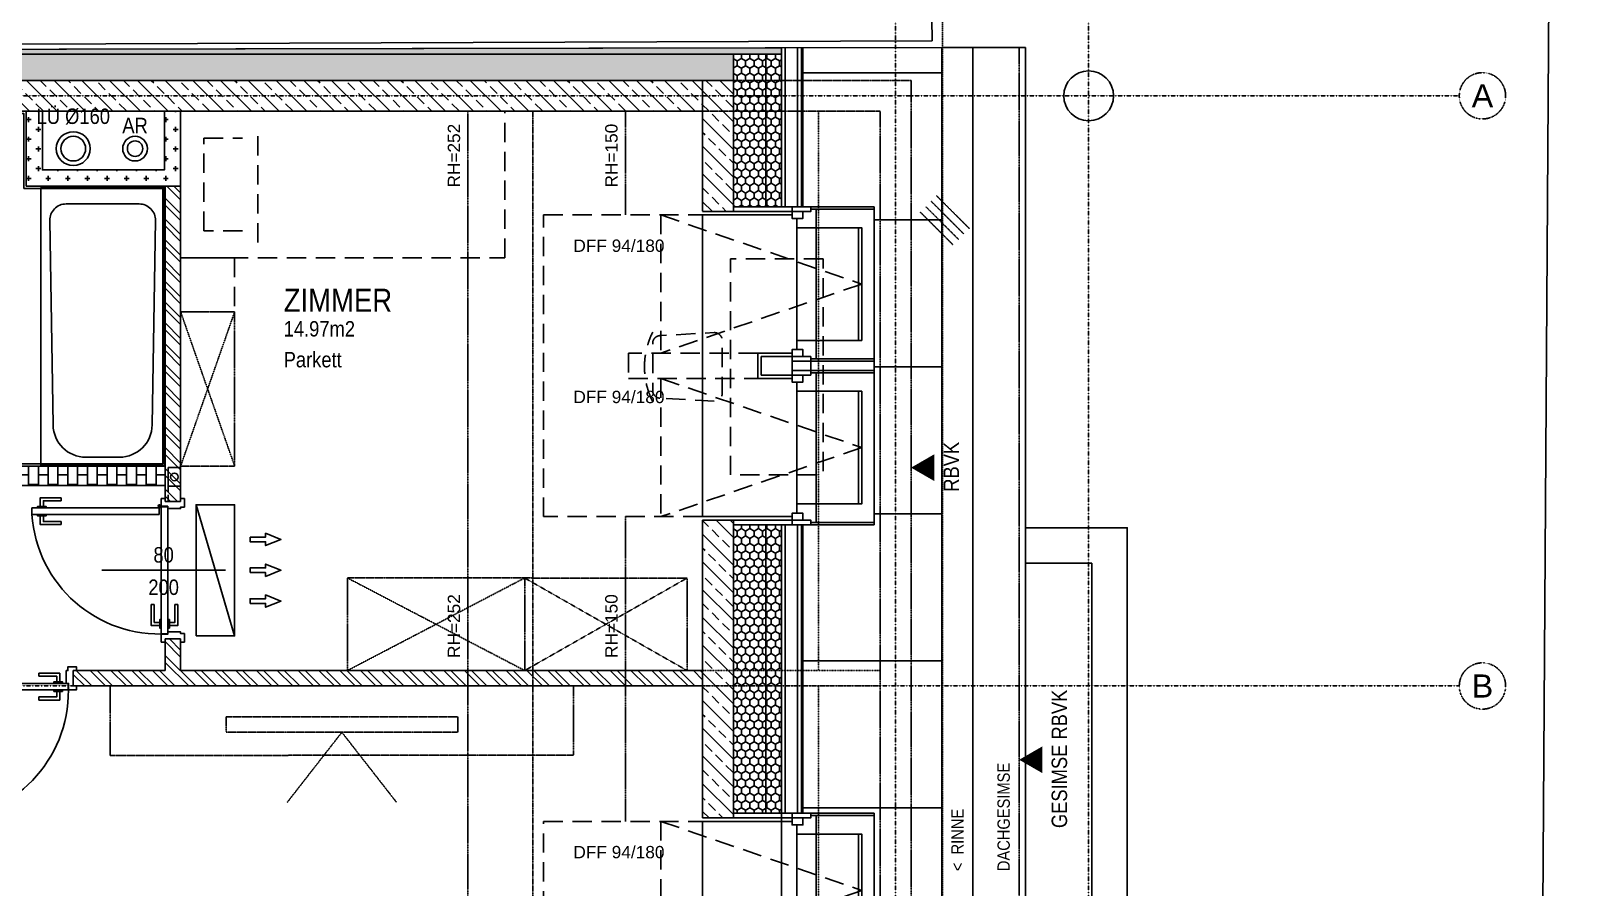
# Model space of a CAD drawing. Header units: millimetres. Extents: x -13147 to 51584, y -41547 to 69958.
# Drawn here: x 40804 to 50754, y 9335 to 14886 of the extents above; entities that cross this region are included whole.
import ezdxf
from ezdxf.enums import TextEntityAlignment as Align

# ---------------------------------------------------------------- set-up
doc = ezdxf.new("R2010")
doc.units = ezdxf.units.MM
doc.linetypes.add('HIDDEN2', pattern=[0.1875, 0.125, -0.0625])
doc.linetypes.add('STRICHPUNKT', pattern=[1, 0.5, -0.25, 0, -0.25])
for name, color, linetype in [('00-TXT---------M0', 251, 'Continuous'), ('00_HLP---------M0', 251, 'Continuous'), ('00_HLP-G00-L05-M0', 6, 'Continuous'), ('01-BFL-G00-L05-M0', 251, 'Continuous'), ('01-SYM-G00-L05-M0', 251, 'Continuous'), ('01-TXT---------M0', 251, 'Continuous'), ('01-TXT---------PP', 1, 'Continuous'), ('01-TXT-G00-L05-M0', 1, 'Continuous'), ('02-ANS-G00-L05-M0', 251, 'Continuous'), ('02-AXO-G00-L05-M0', 251, 'STRICHPUNKT'), ('02-FIL-G00-L05-LILA', 251, 'Continuous'), ('02-FIL-G00-L05-M0', 251, 'Continuous'), ('02-FIL-G00-L05-ORANGE', 251, 'Continuous'), ('02-FIL-G00-L05-STB', 251, 'Continuous'), ('02-FLI-G00-L05-M0', 251, 'Continuous'), ('02-HID---------M0', 251, 'HIDDEN2'), ('02-HID-G00-L05-M0', 251, 'HIDDEN2'), ('02-TWA---------M0', 251, 'Continuous'), ('02-TWA-G00-L05-M0', 251, 'Continuous'), ('02-TWB-G00-L05-M0', 251, 'Continuous'), ('02-WDA-G00-L05-M0', 251, 'Continuous'), ('02-ZWA---------M0', 251, 'Continuous'), ('02-ZWA-G00-L05-M0', 251, 'Continuous'), ('03-ANS-G00-L05-M0', 251, 'Continuous'), ('03-SYM-G00-L05-M0', 251, 'Continuous'), ('04-STO---------M0', 251, 'Continuous'), ('04-SYM---------EP', 251, 'Continuous'), ('04-SYM-G00-L05-EP', 251, 'Continuous'), ('04-TXT-G00-L05-M0', 251, 'Continuous'), ('05-STO--------M0', 251, 'Continuous'), ('05-SYM---------M0', 251, 'Continuous'), ('05-SYM--------M0', 251, 'Continuous'), ('05-SYM-G00-L05-M0', 251, 'Continuous'), ('05-TXT--------M0', 251, 'Continuous'), ('05-TXT-G00-L05-M0', 251, 'Continuous'), ('07-SAN---------M0', 251, 'Continuous'), ('07-SAN-G00-L05-KLIMA', 8, 'Continuous'), ('07-SAN-G00-L05-M0', 251, 'Continuous'), ('07_MOB-G00-L05-M0', 251, 'HIDDEN2'), ('09-SYM-G00-L05-GEHSTEIG', 8, 'Continuous'), ('09-VER-G00-L05-GRUNDSTÜCKSGRENZE', 161, 'Continuous')]:
    doc.layers.add(name, color=color, linetype=linetype)
doc.styles.add('ARIAL', font='arial.ttf', dxfattribs={"width": 0.85})
doc.styles.get("Standard").update_dxf_attribs({"font": 'arial.ttf'})
pattern_1 = [(135, (-38458.13, -45395.47), (-89.80256, -89.80256), []), (135, (-38458.13, -45305.67), (-89.80256, -89.80256), [63.5, -31.75])]
pattern_2 = [(90, (-38458.126, -45395.47), (-27.4963, 47.625), [31.75, -63.5]), (210, (-38458.126, -45395.47), (-27.49631, -47.624994), [31.75, -63.5]), (150, (-38458.126, -45395.47), (-54.99261, 6e-06), [-63.5, 31.75])]
pattern_3 = [(135, (-38458.13, -45395.47), (-67.35192, -67.35192), []), (135, (-38458.13, -45350.57), (-67.35192, -67.35192), [])]

# ---------------------------------------------------------------- blocks, each defined once
blk = doc.blocks.new('TÜR-80_10er-WAND')
at = {"layer": '00_HLP---------M0'}
blk.add_lwpolyline([(0.4115, -0.025), (-0.4115, -0.025), (-0.4115, -0.025), (-0.4115, 0.017), (0.4115, 0.017)], close=True, dxfattribs=at)
for points in [[(0.4, 0.017), (-0.4, 0.017)], [(-0.375, 0.017), (-0.375, 0.027), (-0.32, 0.027), (-0.32, 0.017)], [(-0.3575, 0.027), (-0.3575, 0.083), (-0.2225, 0.083)], [(-0.3375, 0.027), (-0.3375, 0.063), (-0.2225, 0.063)], [(-0.2225, 0.063), (-0.2225, 0.083)], [(-0.375, -0.025), (-0.375, -0.035), (-0.32, -0.035), (-0.32, -0.025)], [(-0.3575, -0.035), (-0.3575, -0.091), (-0.2225, -0.091)], [(-0.3375, -0.035), (-0.3375, -0.071), (-0.2225, -0.071)], [(-0.2225, -0.071), (-0.2225, -0.091)]]:
    blk.add_lwpolyline(points, dxfattribs=at)
at = {"layer": '02-ZWA---------M0'}
for points in [[(-0.445, 0.1), (-0.445, 0)], [(0.445, 0.1), (0.445, 0)]]:
    blk.add_lwpolyline(points, dxfattribs=at)
at = {"layer": '05-STO--------M0'}
for points in [[(-0.465, 0.1), (-0.465, 0.125), (-0.41, 0.125), (-0.41, 0.1), (-0.4, 0.1), (-0.4, 0.017), (-0.415, 0.017), (-0.415, -0.025), (-0.465, -0.025), (-0.465, 0)], [(0.465, 0.1), (0.465, 0.125), (0.41, 0.125), (0.41, 0.1), (0.4, 0.1), (0.4, 0.017), (0.415, 0.017), (0.415, -0.025), (0.465, -0.025), (0.465, 0)]]:
    blk.add_lwpolyline(points, dxfattribs=at)
at = {"layer": '05-SYM---------M0'}
for points in [[(0.352, -0.8085), (0.296, -0.8085), (0.296, -0.6735)], [(0.316, -0.6735), (0.296, -0.6735)], [(0.352, -0.7885), (0.316, -0.7885), (0.316, -0.6735)], [(0.414, -0.8085), (0.47, -0.8085), (0.47, -0.6735)], [(0.414, -0.7885), (0.45, -0.7885), (0.45, -0.6735)], [(0.45, -0.6735), (0.47, -0.6735)], [(0.362, -0.826), (0.352, -0.826), (0.352, -0.771), (0.362, -0.771)], [(0.404, -0.826), (0.414, -0.826), (0.414, -0.771), (0.404, -0.771)]]:
    blk.add_lwpolyline(points, dxfattribs=at)
at = {"layer": '05-SYM--------M0'}
blk.add_lwpolyline([(0.404, -0.0395), (0.404, -0.8625), (0.404, -0.8625), (0.362, -0.8625), (0.362, -0.0395)], close=True, dxfattribs=at)
for points in [[(0.41, -0.036), (0.42, -0.036)], [(0.415, -0.031), (0.415, -0.041)]]:
    blk.add_lwpolyline(points, dxfattribs=at)
blk.add_circle((0.415, -0.036), 0.01, dxfattribs=at)
blk.add_arc((0.415, -0.036), 0.8282, 176.33088, 266.33088, dxfattribs=at)
blk = doc.blocks.new('05-TXT')
at = {"layer": '05-TXT--------M0'}
blk.add_line((-0.4, 0), (0.4, 0), dxfattribs=at)
at = {"layer": '05-TXT--------M0', "color": 8, "style": 'ARIAL', "width": 0.85}
blk.add_attdef('BREITE', text='', height=0.1, dxfattribs=at).set_placement((0, 0.05), align=Align.CENTER)
blk.add_attdef('HÖHE', text='', height=0.1, rotation=360, dxfattribs=at).set_placement((0, -0.06), align=Align.TOP_CENTER)
blk = doc.blocks.new('01-SQM')
at = {"layer": '01-TXT---------M0', "color": 1, "style": 'ARIAL', "width": 0.85}
blk.add_attdef('ROOM', (0, 0), '', height=0.15, dxfattribs=at)
blk.add_attdef('AREA', text='', height=0.1, dxfattribs=at).set_placement((0, -0.06), align=Align.TOP_LEFT)
at = {"layer": '01-TXT---------PP', "color": 1, "style": 'ARIAL', "width": 0.85}
blk.add_attdef('NR', text='', height=0.15, dxfattribs=at).set_placement((-0.1173, 0), align=Align.RIGHT)
blk.add_attdef('FLOOR', text='', height=0.1, dxfattribs=at).set_placement((0, -0.26), align=Align.TOP_LEFT)
blk = doc.blocks.new('DFF_94_Doppelt')
at = {"layer": '00_HLP---------M0'}
for points in [[(0, 0.98), (0, 0.04)], [(0, 0.04), (0, -0.04)], [(0, -0.98), (0, -0.04)]]:
    blk.add_lwpolyline(points, dxfattribs=at)
at = {"layer": '02-HID---------M0'}
for points in [[(0.27, 0.9775), (-1.0302, 0.53), (0.27, 0.0825)], [(0, -0.9775), (1.03, -0.9775), (1.03, 0.9775), (0, 0.9775)], [(0.27, 0.9775), (0.27, 0.0825)], [(-0.3575, 0.0825), (0.48, 0.0825), (0.48, -0.0825), (-0.3575, -0.0825)], [(0.27, -0.0825), (-1.0302, -0.53), (0.27, -0.9775)], [(0.27, -0.0825), (0.27, -0.9775)]]:
    blk.add_lwpolyline(points, dxfattribs=at)
at = {"layer": '02-TWA---------M0'}
for points in [[(-0.2, 1), (0, 1)], [(-0.2, -1), (0, -1)]]:
    blk.add_lwpolyline(points, dxfattribs=at)
at = {"layer": '02-ZWA---------M0'}
for points in [[(-0.58, 0.9775), (0, 0.9775)], [(-0.58, 0.0825), (-0.3575, 0.0825), (-0.3575, -0.0825), (-0.58, -0.0825)], [(-0.58, -0.9775), (0, -0.9775)]]:
    blk.add_lwpolyline(points, dxfattribs=at)
blk.add_lwpolyline([(-0.58, 0.06), (-0.38, 0.06), (-0.38, -0.06), (-0.58, -0.06)], close=True, dxfattribs=at)
at = {"layer": '04-STO---------M0'}
for points in [[(-0.61, 0.955), (-0.61, 0.895), (-0.735, 0.895), (-0.735, 1.015), (-0.7, 1.015), (-0.7, 1), (-0.65, 1), (-0.65, 0.955), (-0.61, 0.955)], [(-0.58, 1), (-0.58, 1.03), (-0.7, 1.03), (-0.7, 1)], [(-0.58, 1), (-0.58, 0.955), (-0.65, 0.955), (-0.65, 1)], [(-0.61, 0.105), (-0.61, 0.165), (-0.735, 0.165), (-0.735, 0.045), (-0.7, 0.045), (-0.7, 0.06), (-0.65, 0.06), (-0.65, 0.105), (-0.61, 0.105)], [(-0.58, 0.06), (-0.58, 0.105), (-0.65, 0.105), (-0.65, 0.06)], [(-0.58, 0.06), (-0.58, 0.03), (-0.7, 0.03), (-0.7, 0.06)], [(-0.61, -0.105), (-0.61, -0.165), (-0.735, -0.165), (-0.735, -0.045), (-0.7, -0.045), (-0.7, -0.06), (-0.65, -0.06), (-0.65, -0.105), (-0.61, -0.105)], [(-0.58, -0.06), (-0.58, -0.03), (-0.7, -0.03), (-0.7, -0.06)], [(-0.58, -0.06), (-0.58, -0.105), (-0.65, -0.105), (-0.65, -0.06)], [(-0.61, -0.955), (-0.61, -0.895), (-0.735, -0.895), (-0.735, -1.015), (-0.7, -1.015), (-0.7, -1), (-0.65, -1), (-0.65, -0.955), (-0.61, -0.955)], [(-0.58, -1), (-0.58, -0.955), (-0.65, -0.955), (-0.65, -1)], [(-0.58, -1), (-0.58, -1.03), (-0.7, -1.03), (-0.7, -1)]]:
    blk.add_lwpolyline(points, close=True, dxfattribs=at)
for points in [[(-0.58, 1), (-0.2, 1), (-0.2, 1.03), (-0.58, 1.03)], [(-0.7, 0.03), (-0.7, -0.03)], [(-0.58, -1), (-0.2, -1), (-0.2, -1.03), (-0.58, -1.03)]]:
    blk.add_lwpolyline(points, dxfattribs=at)
at = {"layer": '04-SYM---------EP'}
for points in [[(-0.7, 1.03), (-1.1102, 1.03), (-1.1102, 1.015)], [(-0.735, 0.045), (-1.1102, 0.045), (-1.1102, 1.015), (-0.735, 1.015)], [(-0.735, 0.165), (-1.0302, 0.165), (-1.0302, 0.895), (-0.735, 0.895)], [(-1.0102, 0.895), (-1.0102, 0.165)], [(-0.735, 0.165), (-0.735, 0.895)], [(-0.61, 0.165), (-0.61, 0.895)], [(-0.7, 0.03), (-1.1102, 0.03), (-1.1102, 0.045)], [(-1.1102, 0.03), (-1.1102, -0.03)], [(-0.7, -0.03), (-1.1102, -0.03), (-1.1102, -0.045)], [(-0.735, -0.045), (-1.1102, -0.045), (-1.1102, -1.015), (-0.735, -1.015)], [(-0.735, -0.165), (-1.0302, -0.165), (-1.0302, -0.895), (-0.735, -0.895)], [(-1.0102, -0.895), (-1.0102, -0.165)], [(-0.735, -0.165), (-0.735, -0.895)], [(-0.61, -0.165), (-0.61, -0.895)], [(-0.7, -1.03), (-1.1102, -1.03), (-1.1102, -1.015)]]:
    blk.add_lwpolyline(points, dxfattribs=at)
blk = doc.blocks.new('03-rar')
blk.add_circle((0, 0), 0.05)
at = {"layer": '01-TXT---------M0', "color": 8, "style": 'ARIAL', "width": 0.85}
blk.add_attdef('RR', text='', height=0.1, dxfattribs=at).set_placement((0, 0.1), align=Align.CENTER)
blk = doc.blocks.new('DFF_94_Dreifach')
at = {"layer": '00_HLP---------M0'}
blk.add_lwpolyline([(0, 1.5188), (0, -1.5188)], dxfattribs=at)
at = {"layer": '02-HID---------M0'}
for points in [[(0, -1.4963), (-1.03, -1.4963), (-1.03, 1.5188), (0, 1.5188)], [(-0.27, 1.5188), (-0.27, 0.6237)], [(-0.27, 1.5188), (1.0302, 1.0712), (-0.27, 0.6237)], [(0.3575, 0.6237), (-0.48, 0.6237), (-0.48, 0.4587), (0.3575, 0.4587)], [(-0.27, 0.4587), (-0.27, -0.4363)], [(-0.27, 0.4587), (1.0302, 0.0112), (-0.27, -0.4363)], [(0.3575, -0.4363), (-0.48, -0.4363), (-0.48, -0.6013), (0.3575, -0.6013)], [(-0.27, -0.6013), (-0.27, -1.4963)], [(-0.27, -0.6013), (1.0302, -1.0488), (-0.27, -1.4963)]]:
    blk.add_lwpolyline(points, dxfattribs=at)
at = {"layer": '02-TWA---------M0'}
for points in [[(0.2, 1.5412), (0, 1.5412)], [(0.2, -1.5188), (0, -1.5188)]]:
    blk.add_lwpolyline(points, dxfattribs=at)
at = {"layer": '02-ZWA---------M0'}
for points in [[(0.58, 1.5188), (0, 1.5188)], [(0.58, 0.6237), (0.3575, 0.6237), (0.3575, 0.4587), (0.58, 0.4587)], [(0.58, -0.4363), (0.3575, -0.4363), (0.3575, -0.6013), (0.58, -0.6013)], [(0.58, -1.4963), (0, -1.4963)]]:
    blk.add_lwpolyline(points, dxfattribs=at)
for points in [[(0.58, 0.6012), (0.38, 0.6012), (0.38, 0.4812), (0.58, 0.4812)], [(0.58, -0.4588), (0.38, -0.4588), (0.38, -0.5788), (0.58, -0.5788)]]:
    blk.add_lwpolyline(points, close=True, dxfattribs=at)
at = {"layer": '04-STO---------M0'}
for points in [[(0.58, 1.5412), (0.2, 1.5412), (0.2, 1.5713), (0.58, 1.5713)], [(0.7, 0.5712), (0.7, 0.5113)], [(0.7, -0.4888), (0.7, -0.5488)], [(0.58, -1.5188), (0.2, -1.5188), (0.2, -1.5488), (0.58, -1.5488)]]:
    blk.add_lwpolyline(points, dxfattribs=at)
for points in [[(0.58, 1.5412), (0.58, 1.5713), (0.7, 1.5713), (0.7, 1.5412)], [(0.58, 1.5412), (0.58, 1.4963), (0.65, 1.4963), (0.65, 1.5412)], [(0.61, 1.4963), (0.61, 1.4363), (0.735, 1.4363), (0.735, 1.5563), (0.7, 1.5563), (0.7, 1.5412), (0.65, 1.5412), (0.65, 1.4963), (0.61, 1.4963)], [(0.61, 0.6462), (0.61, 0.7062), (0.735, 0.7062), (0.735, 0.5862), (0.7, 0.5862), (0.7, 0.6012), (0.65, 0.6012), (0.65, 0.6462), (0.61, 0.6462)], [(0.58, 0.6012), (0.58, 0.6462), (0.65, 0.6462), (0.65, 0.6012)], [(0.58, 0.6012), (0.58, 0.5712), (0.7, 0.5712), (0.7, 0.6012)], [(0.58, 0.4812), (0.58, 0.5113), (0.7, 0.5113), (0.7, 0.4812)], [(0.58, 0.4812), (0.58, 0.4362), (0.65, 0.4362), (0.65, 0.4812)], [(0.61, 0.4362), (0.61, 0.3763), (0.735, 0.3763), (0.735, 0.4962), (0.7, 0.4962), (0.7, 0.4812), (0.65, 0.4812), (0.65, 0.4362), (0.61, 0.4362)], [(0.61, -0.4138), (0.61, -0.3538), (0.735, -0.3538), (0.735, -0.4738), (0.7, -0.4738), (0.7, -0.4588), (0.65, -0.4588), (0.65, -0.4138), (0.61, -0.4138)], [(0.58, -0.4588), (0.58, -0.4138), (0.65, -0.4138), (0.65, -0.4588)], [(0.58, -0.4588), (0.58, -0.4888), (0.7, -0.4888), (0.7, -0.4588)], [(0.58, -0.5788), (0.58, -0.5488), (0.7, -0.5488), (0.7, -0.5788)], [(0.58, -0.5788), (0.58, -0.6238), (0.65, -0.6238), (0.65, -0.5788)], [(0.61, -0.6238), (0.61, -0.6837), (0.735, -0.6837), (0.735, -0.5638), (0.7, -0.5638), (0.7, -0.5788), (0.65, -0.5788), (0.65, -0.6238), (0.61, -0.6238)], [(0.58, -1.5188), (0.58, -1.4738), (0.65, -1.4738), (0.65, -1.5188)], [(0.61, -1.4738), (0.61, -1.4138), (0.735, -1.4138), (0.735, -1.5338), (0.7, -1.5338), (0.7, -1.5188), (0.65, -1.5188), (0.65, -1.4738), (0.61, -1.4738)], [(0.58, -1.5188), (0.58, -1.5488), (0.7, -1.5488), (0.7, -1.5188)]]:
    blk.add_lwpolyline(points, close=True, dxfattribs=at)
at = {"layer": '04-SYM---------EP'}
for points in [[(0.7, 1.5713), (1.1102, 1.5713), (1.1102, 1.5563)], [(0.735, 0.5862), (1.1102, 0.5862), (1.1102, 1.5563), (0.735, 1.5563)], [(0.61, 0.7062), (0.61, 1.4363)], [(0.735, 0.7062), (0.735, 1.4363)], [(0.735, 0.7062), (1.0302, 0.7062), (1.0302, 1.4363), (0.735, 1.4363)], [(1.0102, 1.4363), (1.0102, 0.7062)], [(0.7, 0.5712), (1.1102, 0.5712), (1.1102, 0.5862)], [(0.7, 0.5113), (1.1102, 0.5113), (1.1102, 0.4962)], [(1.1102, 0.5712), (1.1102, 0.5113)], [(0.735, 0.4962), (1.1102, 0.4962), (1.1102, -0.4738), (0.735, -0.4738)], [(0.61, 0.3763), (0.61, -0.3538)], [(0.735, 0.3763), (0.735, -0.3538)], [(0.735, 0.3763), (1.0302, 0.3763), (1.0302, -0.3538), (0.735, -0.3538)], [(1.0102, -0.3538), (1.0102, 0.3763)], [(0.7, -0.4888), (1.1102, -0.4888), (1.1102, -0.4738)], [(1.1102, -0.4888), (1.1102, -0.5488)], [(0.7, -0.5488), (1.1102, -0.5488), (1.1102, -0.5638)], [(0.735, -0.5638), (1.1102, -0.5638), (1.1102, -1.5338), (0.735, -1.5338)], [(0.61, -0.6837), (0.61, -1.4138)], [(0.735, -0.6837), (0.735, -1.4138)], [(0.735, -0.6837), (1.0302, -0.6837), (1.0302, -1.4138), (0.735, -1.4138)], [(1.0102, -1.4138), (1.0102, -0.6837)], [(0.7, -1.5488), (1.1102, -1.5488), (1.1102, -1.5338)]]:
    blk.add_lwpolyline(points, dxfattribs=at)
blk = doc.blocks.new('07-Badewanne')
blk.add_lwpolyline([(0, -0.8), (-1.8, -0.8), (-1.8, 0), (0, 0)], close=True)
blk.add_lwpolyline([(-0.1059, -0.6366), (-0.1059, -0.1634, 0.418658), (-0.2134, -0.0575), (-1.5385, -0.0792, 0.409076), (-1.7471, -0.2909), (-1.7471, -0.5091, 0.409783), (-1.5385, -0.7208), (-0.2134, -0.7425, 0.419369), (-0.1059, -0.6366)], format="xyb", close=True)
blk = doc.blocks.new('BETT_90')
blk.add_lwpolyline([(0, 0.95), (-0.35, 0.95), (-0.35, 1.3), (0, 1.3)], close=True)
at = {"flags": 128}
blk.add_lwpolyline([(-2.1, 0.95), (-2.1, 0), (0, 0), (0, 0.95)], close=True, dxfattribs=at)
for points in [[(-0.5, 0.85), (-0.5, 0.1)], [(-0.4, 0.775), (-0.15, 0.775), (-0.15, 0.175), (-0.4, 0.175)]]:
    blk.add_lwpolyline(points)
blk = doc.blocks.new('möbel_schreibtisch')
at = {"flags": 128}
blk.add_lwpolyline([(0, -0.1), (-0.6, -0.1), (-0.6, 1.3), (0, 1.3)], close=True, dxfattribs=at)
blk.add_lwpolyline([(-1.056, 0.8021, 0.39805), (-1.1032, 0.7521), (-1.1032, 0.4467, 0.39805), (-1.056, 0.3968), (-0.706, 0.3774, 0.430564), (-0.6532, 0.4273), (-0.6532, 0.7716, 0.430564), (-0.706, 0.8215)], format="xyb", close=True, dxfattribs=at)
blk.add_arc((-0.6532, 0.5994), 0.5031, 153.43495, 206.56505)
blk = doc.blocks.new('01-hk4')
blk.add_lwpolyline([(0, 0, 0, 0.270625, 0), (0, 0.234375, 0.270625, 0.270625, 0)], format="xyseb")
at = {"layer": '00-TXT---------M0', "color": 8, "style": 'ARIAL', "width": 0.85}
blk.add_attdef('HEIGHT', text='', height=0.1, dxfattribs=at).set_placement((0, 0.35), align=Align.CENTER)
blk = doc.blocks.new('KLIMAGERÄT')
for points in [[(-0.425, 0), (0.425, 0), (0.425, -0.25), (-0.425, -0.25), (-0.425, 0)], [(-0.215, -0.35), (-0.215, -0.45), (-0.24, -0.45), (-0.2, -0.55), (-0.2, -0.55), (-0.16, -0.45), (-0.185, -0.45), (-0.185, -0.35), (-0.215, -0.35)], [(-0.015, -0.35), (-0.015, -0.45), (-0.04, -0.45), (0, -0.55), (0, -0.55), (0.04, -0.45), (0.015, -0.45), (0.015, -0.35), (-0.015, -0.35)], [(0.215, -0.35), (0.215, -0.45), (0.24, -0.45), (0.2, -0.55), (0.2, -0.55), (0.16, -0.45), (0.185, -0.45), (0.185, -0.35), (0.215, -0.35)]]:
    blk.add_lwpolyline(points, close=True)
blk.add_lwpolyline([(-0.425, -0.25), (0.425, 0)])
blk = doc.blocks.new('07_Klimasifon')
at = {"layer": '00_HLP---------M0', "linetype": 'HIDDEN2', "ltscale": 0.3}
blk.add_lwpolyline([(0, -0.1), (0.08, -0.1), (0.08, 0), (0, 0)], close=True, dxfattribs=at)
at = {"layer": '07-SAN---------M0'}
blk.add_lwpolyline([(0, -0.22), (0.08, -0.22), (0.08, -0.1), (0, -0.1)], close=True, dxfattribs=at)
blk.add_circle((0.04, -0.16), 0.025, dxfattribs=at)

msp = doc.modelspace()

# ---------------------------------------------------------------- hatches: boundary and pattern name
at = {"layer": '02-FIL-G00-L05-LILA'}
h = msp.add_hatch(dxfattribs=at)
h.set_pattern_fill('HONEY', color=256, scale=10, angle=197.04654128, style=0)
h.set_pattern_definition(pattern_2)
h.paths.add_polyline_path([(45664.505, 14734.5294), (45664.505, 14776.2723), (35244.505, 14756.5026), (35244.505, 14734.5294)])
h = msp.add_hatch(dxfattribs=at)
h.set_pattern_fill('HONEY', color=256, scale=10, angle=197.04654128, style=0)
h.set_pattern_definition(pattern_2)
h.paths.add_polyline_path([(45354.505, 14734.5294), (35554.505, 14734.5294), (35554.505, 14564.5294), (45354.505, 14564.5294)])
h = msp.add_hatch(dxfattribs=at)
h.set_pattern_fill('HONEY', color=256, scale=10, angle=197.04654128, style=0)
h.set_pattern_definition(pattern_2)
h.paths.add_polyline_path([(45664.505, 14734.5294), (45354.505, 14734.5294), (45354.505, 14564.5294), (45354.505, 13744.5294), (45664.505, 13744.5294)])
h = msp.add_hatch(dxfattribs=at)
h.set_pattern_fill('HONEY', color=256, scale=10, angle=197.04654128, style=0)
h.set_pattern_definition(pattern_2)
h.paths.add_polyline_path([(45664.505, 11684.5294), (45354.505, 11684.5294), (45354.505, 9814.5294), (45664.505, 9814.5294)])
at = {"layer": '02-FIL-G00-L05-M0'}
h = msp.add_hatch(dxfattribs=at)
h.set_pattern_fill('ANSI31,_O', color=256, scale=300, angle=422.04654128)
h.set_pattern_definition([(1e-09, (-38458.1, -45395.5), (-2e-08, 952.5), [])])
h.paths.add_polyline_path([(46704.505, 14734.5294), (45804.505, 14734.5294), (45804.505, 13744.5294), (45854.505, 13744.5294), (46264.7396, 13744.5294), (46264.7396, 13729.5294), (46264.7396, 12759.5294), (46264.7396, 12744.5294), (46264.7396, 12684.5294), (46264.7396, 12669.5294), (46264.7396, 11699.5294), (46264.7396, 11684.5294), (45854.505, 11684.5294), (45804.505, 11684.5294), (45804.505, 9814.5294), (45854.505, 9814.5294), (46264.7396, 9814.5294), (46264.7396, 9799.5294), (46264.7396, 8829.5294), (46264.7396, 8814.5294), (46264.7396, 8754.5294), (46264.7396, 8739.5294), (46264.7396, 7769.5294), (46264.7396, 7754.5294), (46264.7396, 7694.5294), (46264.7396, 7679.5294), (46264.7396, 6709.5294), (46264.7396, 6694.5294), (45854.505, 6694.5294), (45804.505, 6694.5294), (45804.505, 4944.5293), (46704.505, 4944.5293), (46704.505, 5294.5294), (46048.3911, 5294.5294), (46048.3911, 5344.5294), (46704.505, 5344.5294)])
at = {"layer": '02-FIL-G00-L05-ORANGE'}
h = msp.add_hatch(dxfattribs=at)
h.set_pattern_fill('CROSS', color=256, scale=10, angle=197.04654128, style=0)
h.set_pattern_definition([(90, (-38458.126, -45395.47), (-63.5, 63.5), [31.75, -95.25]), (180, (-38442.25, -45379.596), (-63.5, -63.5), [31.75, -95.25])])
h.paths.add_polyline_path([(41774.505, 14364.5294), (41669.505, 14364.5294), (41669.505, 13979.5294), (40879.505, 13979.5294), (40879.505, 14364.5294), (40774.505, 14364.5294), (40774.505, 13874.5294), (41774.505, 13874.5294)])
h = msp.add_hatch(dxfattribs=at)
h.set_pattern_fill('ANSI32', color=256, scale=10, angle=197.04654128, style=0)
h.set_pattern_definition(pattern_3)
h.paths.add_polyline_path([(41774.505, 13874.5294), (41674.505, 13874.5294), (41674.505, 11834.5294), (41774.505, 11834.5294)])
h = msp.add_hatch(dxfattribs=at)
h.set_pattern_fill('BRICK', color=256, scale=10, angle=197.04654128, style=0)
h.set_pattern_definition([(90, (-38458.126, -45395.47), (-63.5, -1e-09), []), (180, (-38458.13, -45395.47), (3e-09, -127), [63.5, -63.5]), (180, (-38458.13, -45331.97), (3e-09, -127), [-63.5, 63.5])])
h.paths.add_polyline_path([(41674.505, 11939.5294), (41674.505, 12064.5294), (40724.505, 12064.5294), (40724.505, 11939.5294)])
h = msp.add_hatch(dxfattribs=at)
h.set_pattern_fill('ANSI32', color=256, scale=10, angle=197.04654128, style=0)
h.set_pattern_definition(pattern_3)
h.paths.add_polyline_path([(45154.505, 10739.5294), (41774.505, 10739.5294), (41774.505, 10944.5294), (41674.505, 10944.5294), (41674.505, 10739.5294), (41079.5049, 10739.5294), (41079.5049, 10639.5294), (45154.505, 10639.5294)])
at = {"layer": '02-FIL-G00-L05-STB'}
h = msp.add_hatch(dxfattribs=at)
h.set_pattern_fill('ANSI33', color=256, scale=20, angle=197.04654128, style=0)
h.set_pattern_definition(pattern_1)
h.paths.add_polyline_path([(45154.505, 14564.5294), (35754.505, 14564.5294), (35754.505, 14364.5294), (45154.5119, 14364.5294)])
h = msp.add_hatch(dxfattribs=at)
h.set_pattern_fill('ANSI33', color=256, scale=20, angle=197.04654128, style=0)
h.set_pattern_definition(pattern_1)
h.paths.add_polyline_path([(45354.505, 14564.5294), (45154.505, 14564.5294), (45154.505, 13714.5294), (45354.505, 13714.5294), (45354.505, 13744.5294)])
h = msp.add_hatch(dxfattribs=at)
h.set_pattern_fill('ANSI33', color=256, scale=20, angle=197.04654128, style=0)
h.set_pattern_definition(pattern_1)
h.paths.add_polyline_path([(45354.505, 11714.5294), (45154.505, 11714.5294), (45154.505, 9784.5294), (45354.505, 9784.5294), (45354.505, 9814.5294)])

# ---------------------------------------------------------------- linework, layer by layer
msp.add_circle((47654.505, 14464.5282), 161.4698)
at = {"layer": '00_HLP-G00-L05-M0', "linetype": 'HIDDEN2', "ltscale": 2}
msp.add_lwpolyline([(44054.8338, 5619.5293), (44054.505, 14364.5294)], dxfattribs=at)
at = {"layer": '01-BFL-G00-L05-M0', "linetype": 'HIDDEN2', "ltscale": 3}
msp.add_lwpolyline([(47004.813, 48104.8488), (46894.8267, 32955.0287), (46707.8509, 14965.0097), (46704.501, -15548.7947), (46711.9124, -21613.8857)], dxfattribs=at)
at = {"layer": '02-ANS-G00-L05-M0'}
for p, q in [((46904.4989, 14778.2454), (47244.4989, 14778.2454)), ((47244.4989, 14778.2454), (47244.505, 5544.5294))]:
    msp.add_line(p, q, dxfattribs=at)
for points in [[(45664.505, 14776.2723), (46704.4989, 14778.2454)], [(46704.505, 4894.5293), (46704.4989, 14778.2454)], [(46704.4989, 14778.2454), (46904.4989, 14778.2454), (46904.505, 5544.5294)]]:
    msp.add_lwpolyline(points, dxfattribs=at)
at = {"layer": '02-ANS-G00-L05-M0', "color": 253}
for points in [[(47244.501, 11664.529), (47904.505, 11664.529), (47904.505, 5584.5294)], [(47674.505, 5584.5294), (47674.505, 11434.529), (47244.5011, 11434.529)]]:
    msp.add_lwpolyline(points, dxfattribs=at)
at = {"layer": '02-AXO-G00-L05-M0'}
for points in [[(46404.5034, 16928.2275), (46404.5034, -17999.2142)], [(47654.505, 16928.2275), (47654.505, -17999.2142)], [(16365.2412, 14464.5282), (50054.505, 14464.5282)], [(46810.5649, 13534.5517), (46598.4329, 13746.6837)], [(46810.5649, 13534.5517), (46598.4329, 13746.6837)], [(46845.9203, 13569.907), (46633.7882, 13782.0391)], [(46881.2756, 13605.2624), (46669.1436, 13817.3944)], [(46775.2096, 13499.1963), (46563.0775, 13711.3284)], [(16441.8735, 10639.5294), (50054.505, 10639.5294)]]:
    msp.add_lwpolyline(points, dxfattribs=at)
for centre in [(50204.505, 14464.5282), (50204.505, 10639.5294)]:
    msp.add_circle(centre, 150, dxfattribs=at)
at = {"layer": '02-FLI-G00-L05-M0'}
msp.add_lwpolyline([(39814.505, 12079.5294), (39139.505, 12079.5294), (39139.505, 14349.5294), (40759.505, 14349.5294), (40759.505, 13864.5294), (41659.505, 13864.653), (41659.505, 12079.5294), (40745.4564, 12079.5294)], dxfattribs=at)
at = {"layer": '02-HID-G00-L05-M0'}
for p, q in [((47204.4989, 14778.2454), (47204.505, 5544.5294)), ((46304.5054, 14364.5294), (45154.505, 14364.5294)), ((46304.5054, 5344.5293), (46304.5054, 14364.5294))]:
    msp.add_line(p, q, dxfattribs=at)
at = {"layer": '02-HID-G00-L05-M0', "ltscale": 0.5}
for p, q in [((45904.505, 14364.5294), (45904.505, 10739.5294)), ((46304.5054, 10739.5294), (45154.505, 10739.5294)), ((45154.505, 10639.5294), (46304.5054, 10639.5294)), ((45904.505, 10639.5294), (45904.505, 5569.5293))]:
    msp.add_line(p, q, dxfattribs=at)
at = {"layer": '02-HID-G00-L05-M0'}
for points in [[(46504.505, 5144.529), (46504.505, 14564.5294), (34404.505, 14564.5294), (34404.505, 2954.5294), (35554.505, 2954.5294)], [(43634.5103, 5342.9765), (43634.5058, 14364.5294)], [(44654.505, 13692.0294), (44654.505, 14364.5294)], [(44654.505, 9762.0294), (44654.505, 11737.0294)]]:
    msp.add_lwpolyline(points, dxfattribs=at)
at = {"layer": '02-TWA-G00-L05-M0'}
for p, q in [((35554.505, 14564.5294), (45354.505, 14564.5294)), ((35754.505, 14364.5294), (45154.505, 14364.5294))]:
    msp.add_line(p, q, dxfattribs=at)
for points in [[(45154.505, 13717.0294), (45154.505, 14564.5294)], [(45354.505, 14564.5294), (45354.505, 13717.0294)], [(45154.505, 9784.5294), (45154.505, 11714.5294)], [(45354.505, 11714.5294), (45354.505, 9784.5294)]]:
    msp.add_lwpolyline(points, dxfattribs=at)
at = {"layer": '02-TWB-G00-L05-M0'}
msp.add_lwpolyline([(46894.8267, 32955.0287), (46707.8509, 14965.0097), (46639.3671, 14964.5401), (46640.3291, 14820.9604), (34152.495, 14774.7829)], dxfattribs=at)
at = {"layer": '02-WDA-G00-L05-M0'}
msp.add_line((35244.505, 14734.5294), (45664.505, 14734.5294), dxfattribs=at)
msp.add_lwpolyline([(45664.505, 14734.5294), (45664.505, 14776.2723), (35244.505, 14756.5026), (35244.505, 14734.5294)], close=True, dxfattribs=at)
for points in [[(45354.505, 14564.5294), (45354.505, 14734.5294)], [(45564.505, 14734.5294), (45564.505, 13744.5294)], [(45664.505, 14734.5294), (45664.505, 13744.5294)], [(45689.505, 14776.3197), (45689.505, 13744.5294)], [(45769.505, 14776.4715), (45769.505, 13744.5294)], [(45794.505, 14776.5189), (45794.505, 13744.5294)], [(45564.505, 11684.5294), (45564.505, 9814.5294)], [(45664.505, 11684.5294), (45664.505, 9814.5294)], [(45689.505, 11684.5294), (45689.505, 9814.5294)], [(45769.505, 11684.5294), (45769.505, 9814.5294)], [(45794.505, 11684.5294), (45794.505, 9814.5294)], [(45664.505, 6694.5294), (45664.505, 9894.5293)]]:
    msp.add_lwpolyline(points, dxfattribs=at)
at = {"layer": '02-ZWA-G00-L05-M0'}
for p, q in [((41674.505, 11834.5294), (41674.505, 13879.5294)), ((41774.505, 11834.5294), (41774.505, 13879.5294)), ((41674.505, 11939.5294), (40724.505, 11939.5294))]:
    msp.add_line(p, q, dxfattribs=at)
for points in [[(45804.505, 14776.5379), (45804.505, 13744.5294)], [(40774.505, 14364.5294), (40774.505, 13879.5294), (41774.505, 13879.5294), (41774.505, 14364.5294)], [(40879.505, 14364.5294), (40879.505, 13984.5294), (41669.505, 13984.5294), (41669.505, 14364.5294)], [(40724.505, 12064.5294), (41674.505, 12064.5294)], [(45804.505, 11684.5294), (45804.505, 9814.5294)], [(41674.505, 10739.5294), (41674.505, 10944.5294)], [(41774.505, 10739.5294), (41774.505, 10944.5294)], [(41674.505, 10739.5294), (41079.5049, 10739.5294)], [(45154.505, 10739.5294), (41774.505, 10739.5294)], [(45154.505, 10639.5294), (41079.5049, 10639.5294)]]:
    msp.add_lwpolyline(points, dxfattribs=at)
at = {"layer": '03-ANS-G00-L05-M0'}
msp.add_lwpolyline([(40879.505, 14364.5294), (40879.505, 13984.5294), (41669.505, 13984.5294), (41669.505, 14364.5294)], close=True, dxfattribs=at)
at = {"layer": '03-SYM-G00-L05-M0'}
for centre, radius in [((41079.505, 14122.0294), 110), ((41479.505, 14122.0294), 80)]:
    msp.add_circle(centre, radius, dxfattribs=at)
at = {"layer": '07_MOB-G00-L05-M0'}
for points in [[(41774.505, 13064.5294), (42124.505, 13064.5294), (42124.505, 12064.5294), (41774.505, 12064.5294)], [(45054.5053, 10739.281), (45054.5053, 11339.281), (42854.7089, 11339.5294), (42854.7089, 10739.5294)], [(43568.7, 10339.5294), (42068.7, 10339.5294), (42068.7, 10439.5294), (43568.7, 10439.5294)]]:
    msp.add_lwpolyline(points, close=True, dxfattribs=at)
for points in [[(41774.505, 12064.5294), (42124.505, 13064.5294)], [(41774.505, 13064.5294), (42124.505, 12064.5294)], [(44002.6821, 10739.5294), (42854.7089, 11339.5294)], [(42854.7089, 10739.5294), (44002.21, 11339.3998)], [(44002.21, 11339.3998), (45054.5053, 10739.281)], [(45054.5053, 11339.281), (44002.6821, 10739.5294)], [(44002.9302, 11339.377), (44002.9302, 10739.3998)], [(42465.1466, 9885.976), (42818.7, 10339.5294), (43172.2534, 9885.976)]]:
    msp.add_lwpolyline(points, dxfattribs=at)
at = {"layer": '07_MOB-G00-L05-M0', "flags": 128}
msp.add_lwpolyline([(41318.7, 10639.5294), (44318.7, 10641.0196), (44318.7, 10191.0196), (41318.7, 10189.5294)], close=True, dxfattribs=at)
at = {"layer": '09-SYM-G00-L05-GEHSTEIG'}
msp.add_lwpolyline([(49141.2746, -20818.6325), (49130.83, -15677.569, 0.186744235), (50056.2533, -15241.8397, 0.22427897), (50437.3023, -14092.9621), (50485.1374, -4899.4398), (50525.0745, 341.3098), (50525.0745, 341.3098), (50525.0745, 341.3098), (50582.5206, 7235.0114), (50639.7151, 16083.8337), (50639.7151, 16083.8337), (50639.7151, 16083.8337), (50713.5892, 29705.8464), (50753.6561, 35821.1561)], format="xyb", dxfattribs=at)
at = {"layer": '09-VER-G00-L05-GRUNDSTÜCKSGRENZE'}
msp.add_lwpolyline([(46704.501, -15548.7947), (35541.4308, -15421.4983), (19046.2363, -15218.073), (19138.7033, 14725.9454), (-7779.3506, 14674.8743), (-7909.3457, 14675.5378), (-7826.8215, 30843.226), (-7817.0604, 32755.5627), (7176.712, 32871.7581), (29539.4687, 32927.2999), (29421.7814, 14744.8024), (29556, 14745.7099), (46704.4989, 14778.2454)], close=True, dxfattribs=at)

# ---------------------------------------------------------------- block references
at = {"layer": '01-SYM-G00-L05-M0'}
ref = msp.add_blockref('01-hk4', (46504.505, 12054.5294), dxfattribs=dict(at, xscale=-640.0000004359815, yscale=640.0000004301471, zscale=640.0000004327273, rotation=269.999992122181))
ref.add_attrib('HEIGHT', 'RBVK', dxfattribs={"layer": '00-TXT---------M0', "color": 8, "extrusion": (0, 0, -1), "height": 100, "rotation": 90.00000787, "style": 'ARIAL', "text_generation_flag": 4, "width": 0.85}).set_placement((-46714.754, 12060.21), align=Align.TOP_CENTER)
ref = msp.add_blockref('01-hk4', (47204.505, 10161.3874), dxfattribs=dict(at, xscale=-640.0000004359815, yscale=640.0000004301471, zscale=640.0000004327273, rotation=269.999992122181))
ref.add_attrib('HEIGHT', 'GESIMSE RBVK', dxfattribs={"layer": '00-TXT---------M0', "color": 8, "extrusion": (0, 0, -1), "height": 100, "rotation": 90.00000787, "style": 'ARIAL', "text_generation_flag": 4, "width": 0.85}).set_placement((-47414.754, 10167.068), align=Align.TOP_CENTER)
at = {"layer": '01-TXT-G00-L05-M0', "xscale": 1000, "yscale": 1000, "zscale": 1000, "rotation": 1.2444225e-09}
msp.add_blockref('01-SQM', (42441.8735, 13064.5294), dxfattribs=at).add_auto_attribs({'ROOM': 'ZIMMER', 'AREA': '14.97m2', 'FLOOR': 'Parkett'})
at = {"layer": '03-SYM-G00-L05-M0'}
ref = msp.add_blockref('03-rar', (41079.505, 14122.0294), dxfattribs=dict(at, xscale=1600.000000325963, yscale=1600.000000325963, zscale=1600.000000325963, rotation=1.2444225e-09))
ref.add_attrib('RR', 'LÜ %%C160', dxfattribs={"layer": '01-TXT---------M0', "color": 8, "height": 100, "rotation": 0, "style": 'ARIAL', "width": 0.85}).set_placement((41079.505, 14282.0294), align=Align.CENTER)
at = {"layer": '03-SYM-G00-L05-M0', "xscale": 1000, "yscale": 1000, "zscale": 1000, "rotation": 1.2444225e-09}
msp.add_blockref('03-rar', (41479.505, 14122.0294), dxfattribs=at).add_auto_attribs({'RR': 'AR'})
at = {"layer": '04-SYM-G00-L05-EP', "yscale": 1000, "zscale": 1000}
for name, p, xscale, rotation in [('DFF_94_Doppelt', (45154.505, 12714.5294), -1000, 1.2444445e-09), ('DFF_94_Dreifach', (45154.505, 8243.2794), 1000, 1.2444225e-09)]:
    msp.add_blockref(name, p, dxfattribs=dict(at, xscale=xscale, rotation=rotation))
at = {"layer": '05-SYM-G00-L05-M0', "xscale": -1000, "yscale": 1000, "zscale": 1000}
for p, rotation in [((41674.505, 11389.5294), 270.0000001880073), ((40634.5049, 10639.5294), 1.880074496e-07)]:
    msp.add_blockref('TÜR-80_10er-WAND', p, dxfattribs=dict(at, rotation=rotation))
at = {"layer": '05-TXT-G00-L05-M0', "xscale": 1000, "yscale": 1000, "zscale": 1000, "rotation": 1.04158191e-08}
msp.add_blockref('05-TXT', (41664.505, 11389.5294), dxfattribs=at).add_auto_attribs({'BREITE': '80', 'HÖHE': '200'})
at = {"layer": '07-SAN-G00-L05-KLIMA', "xscale": 1000, "yscale": 1000, "zscale": 1000}
for name, p, rotation in [('07_Klimasifon', (41774.505, 11834.5294), 180.0000000045795), ('KLIMAGERÄT', (41874.505, 11389.5294), 90.00000000457949)]:
    msp.add_blockref(name, p, dxfattribs=dict(at, rotation=rotation))
at = {"layer": '07-SAN-G00-L05-M0', "xscale": -1000, "yscale": 1000, "zscale": 1000, "rotation": 269.999999974564}
msp.add_blockref('07-Badewanne', (41669.505, 13869.5294), dxfattribs=at)
at = {"layer": '07_MOB-G00-L05-M0', "yscale": 1000, "zscale": 1000}
for name, p, xscale, rotation in [('BETT_90', (41774.505, 14364.5294), 1000, 180.0000000212547), ('möbel_schreibtisch', (45934.5051, 13307.0294), -1000, 179.9999999662263)]:
    msp.add_blockref(name, p, dxfattribs=dict(at, xscale=xscale, rotation=rotation))

# ---------------------------------------------------------------- texts
at = {"layer": '01-SYM-G00-L05-M0', "char_height": 80, "attachment_point": 4, "rotation": 90, "style": 'ARIAL'}
for s, insert, width in [('DACHGESIMSE', (47104.505, 9439.531), 1400), ('<  RINNE', (46804.505, 9439.531), 833.2)]:
    msp.add_mtext(s, dxfattribs=dict(at, insert=insert, width=width))
at = {"layer": '01-TXT-G00-L05-M0', "char_height": 80, "width": 1460, "rotation": 90}
for s, insert, attachment_point in [('{\\fArial|b0|i0|c0|p34;RH=252}', (43585.683, 14283.2647), 9), ('{\\fArial|b0|i0|c0|p34;RH=150}', (44604.9218, 14283.2647), 9), ('{\\fArial|b0|i0|c0|p34;RH=252}', (43585.6851, 10821.2491), 7), ('{\\fArial|b0|i0|c0|p34;RH=150}', (44604.9239, 10821.2491), 7)]:
    msp.add_mtext(s, dxfattribs=dict(at, insert=insert, attachment_point=attachment_point))
at = {"layer": '02-AXO-G00-L05-M0', "char_height": 150, "width": 303.3, "attachment_point": 5}
for s, insert, rotation in [('{\\fArial|b0|i0|c0|p34;A}', (50204.505, 14464.5282), 0), ('{\\fArial|b0|i0|c0|p34;B}', (50204.505, 10639.5294), 0.0000037)]:
    msp.add_mtext(s, dxfattribs=dict(at, insert=insert, rotation=rotation))
at = {"layer": '04-TXT-G00-L05-M0', "char_height": 80, "width": 1463.6, "attachment_point": 1, "rotation": 0.00004932}
for insert in [(44317.7753, 13532.8549), (44317.7753, 12552.8549), (44317.7753, 9602.8549)]:
    msp.add_mtext('{\\fArial|b0|i0|c0|p34;DFF 94/180}', dxfattribs=dict(at, insert=insert))

doc.saveas('drawing.dxf')
